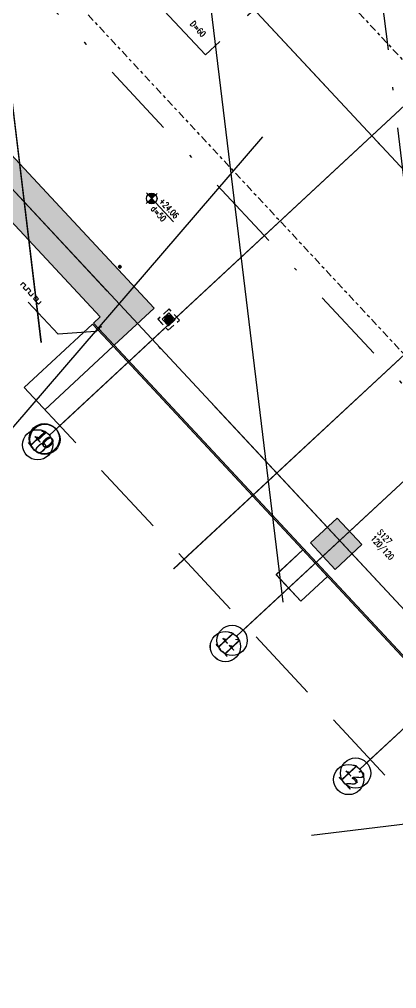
# Model space of a CAD drawing. Header units: inches. Extents: x 400392 to 401495, y 4543971 to 4544133.
# Drawn here: x 400469.48 to 400481.94, y 4543987.08 to 4544019.14 of the extents above; entities that cross this region are included whole.
import ezdxf
from ezdxf.enums import TextEntityAlignment as Align

# ---------------------------------------------------------------- set-up
doc = ezdxf.new("R2010")
doc.units = ezdxf.units.IN
doc.header["$MEASUREMENT"] = 0
for name, pattern in [('AKS', [3, 2.5, -0.25, 0, -0.25]), ('CENTER', [2, 1.25, -0.25, 0.25, -0.25]), ('CIZGI', [0.4, 0.25, -0.15]), ('CONTINU', [0]), ('DASHDOT2', [0.5, 0.25, -0.125, 0, -0.125]), ('HIDDEN', [0.375, 0.25, -0.125]), ('UUC-ST-KAL-I05-101-U-000$0$ACAD_ISO05W100', [33, 24, -3, 0, -3, 0, -3])]:
    doc.linetypes.add(name, pattern=pattern)
doc.layers.add('A-DETL-GENF', color=92, linetype='Continuous', lineweight=9)
for name, color, linetype in [('aks prota', 2, 'AKS'), ('caks prota', 4, 'Continuous'), ('kolon prota', 1, 'Continuous'), ('kolon tarama prota', 252, 'Continuous'), ('lkolon prota', 4, 'Continuous'), ('not çizgisi prota', 4, 'Continuous'), ('perde prota', 1, 'Continuous'), ('PRT-AL-TUNEL_EKSENI', 14, 'DASHDOT2'), ('PRT-MI-a_fit_drainage', 10, 'Continuous'), ('skesit prota', 7, 'Continuous'), ('st-s_level (kot)', 6, 'Continuous'), ('st-s_levelmark (kot işareti)', 4, 'Continuous'), ('st_s_ölçü', 4, 'Continuous'), ('taks prota', 7, 'Continuous'), ('temel prota', 6, 'Continuous'), ('tkolon prota', 6, 'Continuous'), ('UUC-ST-KAL-I05-101-U-000$0$st_s_su tutucu', 2, 'Continuous')]:
    doc.layers.add(name, color=color, linetype=linetype)
doc.styles.add('OLCU', font='romanstw.shx')
doc.styles.add('TAKS', font='Arial Unicode.ttf')
doc.styles.add('tkolon', font='romanstw.shx')
doc.dimstyles.new('1-50', dxfattribs={"dimtxt": 10, "dimasz": 4, "dimexe": 4, "dimexo": 8, "dimgap": 4, "dimtad": 1, "dimdec": 1, "dimrnd": 0.05, "dimzin": 9, "dimdsep": 46, "dimtxsty": 'OLCU', "dimblk1": 'OBLIQUE', "dimblk2": 'OBLIQUE', "dimsah": 1, "dimcen": 2, "dimdle": 4, "dimclrd": 4, "dimclre": 4, "dimclrt": 3, "dimadec": 1, "dimazin": 0, "dimtfac": 1, "dimtdec": 1, "dimtix": 1, "dimtmove": 2, "dimatfit": 3, "dimldrblk": 'OBLIQUE', "dimfxl": 1, "dimtvp": 1, "dimtolj": 1, "dimtzin": 1, "dimarcsym": 0})

# ---------------------------------------------------------------- blocks, each defined once
blk = doc.blocks.new('+24.06 mekanik')
at = {"layer": 'kolon tarama prota', "color": 253}
for p, q in [((90999, 166424), (90757, 166248)), ((90757, 166248), (90999, 166424)), ((91176, 166181), (90999, 166424)), ((90999, 166424), (91176, 166181)), ((90999, 166424), (90999, 166424)), ((90757, 166248), (90933, 166005)), ((90933, 166005), (90757, 166248)), ((90757, 166248), (90757, 166248)), ((90866, 166148), (90850, 166136)), ((90850, 166136), (90866, 166148)), ((90850, 166136), (90850, 166136)), ((90856, 166128), (90872, 166140)), ((90872, 166140), (90856, 166128)), ((90856, 166128), (90856, 166128)), ((90866, 166148), (90866, 166148)), ((90872, 166140), (90872, 166140)), ((90880, 166325), (90892, 166309)), ((90892, 166309), (90880, 166325)), ((90880, 166325), (90880, 166325)), ((90903, 166175), (90887, 166163)), ((90887, 166163), (90903, 166175)), ((90887, 166163), (90887, 166163)), ((90900, 166315), (90888, 166331)), ((90888, 166331), (90900, 166315)), ((90888, 166331), (90888, 166331)), ((90892, 166309), (90892, 166309)), ((90892, 166155), (90909, 166167)), ((90909, 166167), (90892, 166155)), ((90892, 166155), (90892, 166155)), ((90900, 166315), (90900, 166315)), ((90903, 166175), (90903, 166175)), ((90906, 166288), (90918, 166272)), ((90918, 166272), (90906, 166288)), ((90906, 166288), (90906, 166288)), ((90909, 166167), (90909, 166167)), ((90926, 166278), (90915, 166294)), ((90915, 166294), (90926, 166278)), ((90915, 166294), (90915, 166294)), ((90918, 166272), (90918, 166272)), ((90939, 166201), (90923, 166189)), ((90923, 166189), (90939, 166201)), ((90923, 166189), (90923, 166189)), ((90926, 166278), (90926, 166278)), ((90929, 166181), (90945, 166193)), ((90945, 166193), (90929, 166181)), ((90929, 166181), (90929, 166181)), ((90933, 166252), (90945, 166236)), ((90945, 166236), (90933, 166252)), ((90933, 166252), (90933, 166252)), ((90933, 166005), (91176, 166181)), ((91176, 166181), (90933, 166005)), ((90939, 166201), (90939, 166201)), ((90953, 166241), (90941, 166258)), ((90941, 166258), (90953, 166241)), ((90941, 166258), (90941, 166258)), ((90945, 166236), (90945, 166236)), ((90945, 166193), (90945, 166193)), ((90953, 166241), (90953, 166241)), ((90980, 166188), (90991, 166171)), ((90991, 166171), (90980, 166188)), ((90980, 166188), (90980, 166188)), ((91004, 166248), (90987, 166236)), ((90987, 166236), (91004, 166248)), ((90987, 166236), (90987, 166236)), ((91000, 166177), (90988, 166194)), ((90988, 166194), (91000, 166177)), ((90988, 166194), (90988, 166194)), ((90991, 166171), (90991, 166171)), ((90993, 166228), (91009, 166240)), ((91009, 166240), (90993, 166228)), ((90993, 166228), (90993, 166228)), ((91000, 166177), (91000, 166177)), ((91004, 166248), (91004, 166248)), ((91006, 166151), (91018, 166135)), ((91018, 166135), (91006, 166151)), ((91006, 166151), (91006, 166151)), ((91009, 166240), (91009, 166240)), ((91026, 166141), (91014, 166157)), ((91014, 166157), (91026, 166141)), ((91014, 166157), (91014, 166157)), ((91018, 166135), (91018, 166135)), ((91040, 166274), (91024, 166263)), ((91024, 166263), (91040, 166274)), ((91024, 166263), (91024, 166263)), ((91026, 166141), (91026, 166141)), ((91030, 166255), (91046, 166266)), ((91046, 166266), (91030, 166255)), ((91030, 166255), (91030, 166255)), ((91033, 166115), (91044, 166098)), ((91044, 166098), (91033, 166115)), ((91033, 166115), (91033, 166115)), ((91040, 166274), (91040, 166274)), ((91053, 166104), (91041, 166121)), ((91041, 166121), (91053, 166104)), ((91041, 166121), (91041, 166121)), ((91044, 166098), (91044, 166098)), ((91046, 166266), (91046, 166266)), ((91053, 166104), (91053, 166104)), ((91077, 166301), (91060, 166289)), ((91060, 166289), (91077, 166301)), ((91060, 166289), (91060, 166289)), ((91066, 166281), (91082, 166293)), ((91082, 166293), (91066, 166281)), ((91066, 166281), (91066, 166281)), ((91077, 166301), (91077, 166301)), ((91082, 166293), (91082, 166293)), ((91176, 166181), (91176, 166181)), ((90933, 166005), (90933, 166005)), ((89055, 164875), (88990, 164828)), ((88990, 164828), (89055, 164875)), ((88990, 164828), (89037, 164764)), ((89037, 164764), (88990, 164828)), ((88990, 164828), (88990, 164828)), ((89018, 164805), (89013, 164802)), ((89013, 164802), (89018, 164805)), ((89013, 164802), (89013, 164802)), ((89018, 164805), (89018, 164805)), ((89019, 164794), (89024, 164797)), ((89024, 164797), (89019, 164794)), ((89019, 164794), (89019, 164794)), ((89020, 164847), (89024, 164842)), ((89024, 164842), (89020, 164847)), ((89020, 164847), (89020, 164847)), ((89028, 164812), (89023, 164809)), ((89023, 164809), (89028, 164812)), ((89023, 164809), (89023, 164809)), ((89024, 164842), (89024, 164842)), ((89024, 164797), (89024, 164797)), ((89032, 164848), (89028, 164852)), ((89028, 164852), (89032, 164848)), ((89028, 164852), (89028, 164852)), ((89028, 164837), (89031, 164832)), ((89031, 164832), (89028, 164837)), ((89028, 164837), (89028, 164837)), ((89028, 164812), (89028, 164812)), ((89029, 164801), (89033, 164804)), ((89033, 164804), (89029, 164801)), ((89029, 164801), (89029, 164801)), ((89031, 164832), (89031, 164832)), ((89032, 164848), (89032, 164848)), ((89038, 164820), (89033, 164816)), ((89033, 164816), (89038, 164820)), ((89033, 164816), (89033, 164816)), ((89033, 164804), (89033, 164804)), ((89035, 164827), (89038, 164822)), ((89038, 164822), (89035, 164827)), ((89035, 164827), (89035, 164827)), ((89039, 164838), (89036, 164843)), ((89036, 164843), (89039, 164838)), ((89036, 164843), (89036, 164843)), ((89037, 164764), (89102, 164811)), ((89102, 164811), (89037, 164764)), ((89038, 164822), (89038, 164822)), ((89038, 164820), (89038, 164820)), ((89039, 164838), (89039, 164838)), ((89039, 164808), (89044, 164812)), ((89044, 164812), (89039, 164808)), ((89039, 164808), (89039, 164808)), ((89047, 164828), (89043, 164832)), ((89043, 164832), (89047, 164828)), ((89043, 164832), (89043, 164832)), ((89044, 164812), (89044, 164812)), ((89046, 164812), (89049, 164807)), ((89049, 164807), (89046, 164812)), ((89046, 164812), (89046, 164812)), ((89047, 164828), (89047, 164828)), ((89053, 164831), (89048, 164827)), ((89048, 164827), (89053, 164831)), ((89048, 164827), (89048, 164827)), ((89049, 164807), (89049, 164807)), ((89053, 164831), (89053, 164831)), ((89053, 164801), (89057, 164797)), ((89057, 164797), (89053, 164801)), ((89053, 164801), (89053, 164801)), ((89054, 164819), (89059, 164823)), ((89059, 164823), (89054, 164819)), ((89054, 164819), (89054, 164819)), ((89057, 164812), (89054, 164817)), ((89054, 164817), (89057, 164812)), ((89054, 164817), (89054, 164817)), ((89102, 164811), (89055, 164875)), ((89055, 164875), (89102, 164811)), ((89055, 164875), (89055, 164875)), ((89057, 164812), (89057, 164812)), ((89057, 164797), (89057, 164797)), ((89063, 164838), (89059, 164835)), ((89059, 164835), (89063, 164838)), ((89059, 164835), (89059, 164835)), ((89059, 164823), (89059, 164823)), ((89061, 164791), (89064, 164787)), ((89064, 164787), (89061, 164791)), ((89061, 164791), (89061, 164791)), ((89065, 164802), (89062, 164807)), ((89062, 164807), (89065, 164802)), ((89062, 164807), (89062, 164807)), ((89063, 164838), (89063, 164838)), ((89064, 164787), (89064, 164787)), ((89065, 164827), (89069, 164830)), ((89069, 164830), (89065, 164827)), ((89065, 164827), (89065, 164827)), ((89065, 164802), (89065, 164802)), ((89073, 164845), (89069, 164842)), ((89069, 164842), (89073, 164845)), ((89069, 164842), (89069, 164842)), ((89069, 164830), (89069, 164830)), ((89072, 164793), (89069, 164797)), ((89069, 164797), (89072, 164793)), ((89069, 164797), (89069, 164797)), ((89072, 164793), (89072, 164793)), ((89073, 164845), (89073, 164845)), ((89075, 164834), (89079, 164837)), ((89079, 164837), (89075, 164834)), ((89075, 164834), (89075, 164834)), ((89079, 164837), (89079, 164837)), ((89102, 164811), (89102, 164811)), ((89037, 164764), (89037, 164764))]:
    blk.add_line(p, q, dxfattribs=at)
for centre, radius, start, end in [((90966, 166215), 140, 128.0467, 213.9533), ((90966, 166215), 140, 128.0467, 213.9533), ((90966, 166215), 120, 128.388, 213.612), ((90966, 166215), 120, 128.388, 213.612), ((90966, 166215), 140, 218.0467, 303.9533), ((90966, 166215), 140, 218.0467, 303.9533), ((90966, 166215), 100, 126, 306), ((90966, 166215), 100, 126, 306), ((90966, 166215), 95, 129.017, 212.983), ((90966, 166215), 95, 129.017, 212.983), ((90966, 166215), 120, 218.388, 303.612), ((90966, 166215), 120, 218.388, 303.612), ((90966, 166215), 90, 126, 306), ((90966, 166215), 90, 126, 306), ((90966, 166215), 140, 38.0467, 123.9533), ((90966, 166215), 140, 38.0467, 123.9533), ((90966, 166215), 75, 129.8226, 212.1774), ((90966, 166215), 75, 129.8226, 212.1774), ((90966, 166215), 95, 219.017, 302.983), ((90966, 166215), 95, 219.017, 302.983), ((90966, 166215), 120, 38.388, 123.612), ((90966, 166215), 120, 38.388, 123.612), ((90966, 166215), 59, 0, 180), ((90966, 166215), 59, 180, 0), ((90966, 166215), 100, 306, 126), ((90966, 166215), 100, 306, 126), ((90966, 166215), 75, 219.8226, 302.1774), ((90966, 166215), 75, 219.8226, 302.1774), ((90966, 166215), 90, 306, 126), ((90966, 166215), 90, 306, 126), ((90966, 166215), 95, 39.017, 122.983), ((90966, 166215), 95, 39.017, 122.983), ((90966, 166215), 50, 126, 306), ((90966, 166215), 50, 126, 306), ((90966, 166215), 50, 131.7392, 210.2608), ((90966, 166215), 50, 131.7392, 210.2608), ((90966, 166215), 75, 39.8226, 122.1774), ((90966, 166215), 75, 39.8226, 122.1774), ((90966, 166215), 50, 221.7392, 300.2608), ((90966, 166215), 50, 221.7392, 300.2608), ((90966, 166215), 30, 135.5941, 206.4059), ((90966, 166215), 30, 135.5941, 206.4059), ((90966, 166215), 50, 306, 126), ((90966, 166215), 50, 306, 126), ((90966, 166185), 29.5, 90, 270), ((90966, 166215), 50, 41.7392, 120.2608), ((90966, 166215), 50, 41.7392, 120.2608), ((90966, 166215), 30, 225.5941, 296.4059), ((90966, 166215), 30, 225.5941, 296.4059), ((90966, 166215), 30, 45.5941, 116.4059), ((90966, 166215), 30, 45.5941, 116.4059), ((90966, 166244), 29.5, 270, 90), ((90966, 166215), 30, 315.5941, 26.4059), ((90966, 166215), 30, 315.5941, 26.4059), ((90966, 166215), 50, 311.7392, 30.2608), ((90966, 166215), 50, 311.7392, 30.2608), ((90966, 166215), 75, 309.8226, 32.1774), ((90966, 166215), 75, 309.8226, 32.1774), ((90966, 166215), 95, 309.017, 32.983), ((90966, 166215), 95, 309.017, 32.983), ((90966, 166215), 120, 308.388, 33.612), ((90966, 166215), 120, 308.388, 33.612), ((90966, 166215), 140, 308.0467, 33.9533), ((90966, 166215), 140, 308.0467, 33.9533), ((89046, 164820), 40, 126, 306), ((89046, 164820), 40, 126, 306), ((89046, 164820), 37.3, 133.6967, 208.3033), ((89046, 164820), 37.3, 133.6967, 208.3033), ((89046, 164820), 33, 0, 180), ((89046, 164820), 33, 180, 0), ((89046, 164820), 32, 134.9893, 207.0107), ((89046, 164820), 32, 134.9893, 207.0107), ((89046, 164820), 30, 126, 306), ((89046, 164820), 30, 126, 306), ((89046, 164820), 37.3, 223.6967, 298.3033), ((89046, 164820), 37.3, 223.6967, 298.3033), ((89046, 164820), 25, 126, 306), ((89046, 164820), 25, 126, 306), ((89046, 164820), 25.3, 137.3831, 204.6169), ((89046, 164820), 25.3, 137.3831, 204.6169), ((89046, 164820), 40, 306, 126), ((89046, 164820), 40, 306, 126), ((89046, 164820), 32, 224.9893, 297.0107), ((89046, 164820), 32, 224.9893, 297.0107), ((89046, 164820), 20, 140.4775, 201.5225), ((89046, 164820), 20, 140.4775, 201.5225), ((89046, 164820), 37.3, 43.6967, 118.3033), ((89046, 164820), 37.3, 43.6967, 118.3033), ((89046, 164820), 30, 306, 126), ((89046, 164820), 30, 306, 126), ((89046, 164820), 25.3, 227.3831, 294.6169), ((89046, 164820), 25.3, 227.3831, 294.6169), ((89046, 164803), 16.5, 90, 270), ((89046, 164820), 25, 306, 126), ((89046, 164820), 25, 306, 126), ((89046, 164820), 32, 44.9893, 117.0107), ((89046, 164820), 32, 44.9893, 117.0107), ((89046, 164820), 13.3, 148.0243, 193.9757), ((89046, 164820), 13.3, 148.0243, 193.9757), ((89046, 164820), 20, 230.4775, 291.5225), ((89046, 164820), 20, 230.4775, 291.5225), ((89046, 164820), 25.3, 47.3831, 114.6169), ((89046, 164820), 25.3, 47.3831, 114.6169), ((89046, 164820), 8, 164.6822, 177.3178), ((89046, 164820), 8, 164.6822, 177.3178), ((89046, 164820), 20, 50.4775, 111.5225), ((89046, 164820), 20, 50.4775, 111.5225), ((89046, 164820), 13.3, 238.0243, 283.9757), ((89046, 164820), 13.3, 238.0243, 283.9757), ((89046, 164820), 13.3, 58.0243, 103.9757), ((89046, 164820), 13.3, 58.0243, 103.9757), ((89046, 164820), 8, 254.6822, 267.3178), ((89046, 164820), 8, 254.6822, 267.3178), ((89046, 164836), 16.5, 270, 90), ((89046, 164820), 8, 74.6822, 87.3178), ((89046, 164820), 8, 74.6822, 87.3178), ((89046, 164820), 8, 344.6822, 357.3178), ((89046, 164820), 8, 344.6822, 357.3178), ((89046, 164820), 13.3, 328.0243, 13.9757), ((89046, 164820), 13.3, 328.0243, 13.9757), ((89046, 164820), 20, 320.4775, 21.5225), ((89046, 164820), 20, 320.4775, 21.5225), ((89046, 164820), 25.3, 317.3831, 24.6169), ((89046, 164820), 25.3, 317.3831, 24.6169), ((89046, 164820), 32, 314.9893, 27.0107), ((89046, 164820), 32, 314.9893, 27.0107), ((89046, 164820), 37.3, 313.6967, 28.3033), ((89046, 164820), 37.3, 313.6967, 28.3033)]:
    blk.add_arc(centre, radius, start, end, dxfattribs=at)
blk = doc.blocks.new('_Oblique')
at = {"layer": 'st_s_ölçü', "lineweight": -2}
blk.add_line((-0.5, -0.5), (0.5, 0.5), dxfattribs=at)
blk = doc.blocks.new('YER SUZGECI_20x20')
at = {"color": 2}
blk.add_lwpolyline([(-20, 0), (0, 0), (0, 20), (-20, 20)], close=True, dxfattribs=at)
for points in [[(0, 20), (-20, 0)], [(-20, 20), (0, 0)]]:
    blk.add_lwpolyline(points, dxfattribs=at)
blk.add_circle((-10, 10), 7, dxfattribs=at)
blk = doc.blocks.new('PLAN_KOT')
at = {"layer": 'st-s_levelmark (kot işareti)'}
h = blk.add_hatch(color=256, dxfattribs=at)
h.paths.add_polyline_path([(0, 17.5, 0.414214), (-17.5, 0), (0, 0)])
h.paths.add_polyline_path([(17.5, 0), (0, 0), (0, -17.5, 0.414214)])
for p, q in [((105, 0), (-25, 0)), ((0, 25), (0, -25))]:
    blk.add_line(p, q, dxfattribs=at)
blk.add_circle((0, 0), 17.5, dxfattribs=at)
at = {"layer": 'st-s_level (kot)', "color": 6, "style": 'OLCU', "width": 0.8}
for tag, p in [('KOT', (22.7, 9.8)), ('DÖŞEME_KALINLIĞI', (22.7, -27.6))]:
    blk.add_attdef(tag, p, '', height=20, dxfattribs=at)
blk = doc.blocks.new('A$C1a5ef8c2')
at = {"layer": 'kolon tarama prota'}
h = blk.add_hatch(color=256, dxfattribs=at)
h.dxf.hatch_style = 1
h.paths.add_polyline_path([(82.338, 34.969), (49.159, 70.643), (49.467, 68.11), (80.559, 34.679), (80.339, 34.475), (81.02, 33.743)])
h = blk.add_hatch(color=256, dxfattribs=at)
h.dxf.hatch_style = 1
h.paths.add_polyline_path([(89.202, 27.148), (88.385, 28.026), (87.506, 27.209), (88.324, 26.33)])
at = {"layer": 'aks prota', "ltscale": 10}
for p, q in [((121.085, 6.742), (8.09, 128.238)), ((121.085, 6.742), (8.09, 128.238)), ((121.085, 6.742), (8.09, 128.238)), ((119.229, 8.739), (8.09, 128.238)), ((121.085, 6.742), (8.09, 128.238)), ((86.606, 25.241), (74.21, 127.316)), ((86.606, 25.241), (74.21, 127.316)), ((86.606, 25.241), (74.21, 127.316)), ((86.606, 25.241), (74.21, 127.316)), ((86.606, 25.241), (74.21, 127.316)), ((86.606, 25.241), (74.21, 127.316)), ((86.606, 25.241), (74.21, 127.316)), ((78.611, 33.837), (67.36, 126.484)), ((78.611, 33.837), (67.36, 126.484)), ((78.611, 33.837), (67.36, 126.484)), ((78.611, 33.837), (67.36, 126.484)), ((78.611, 33.837), (67.36, 126.484)), ((78.611, 33.837), (67.36, 126.484)), ((113.836, 0), (0.841, 121.496)), ((113.836, 0), (0.841, 121.496)), ((113.836, 0), (0.841, 121.496)), ((111.979, 1.996), (0.841, 121.496)), ((113.836, 0), (0.841, 121.496)), ((108.54, 20.232), (24.492, 110.602)), ((101.29, 13.49), (17.243, 103.86)), ((101.29, 13.49), (17.243, 103.86)), ((78.878, 30.765), (104.41, 54.511)), ((78.878, 30.765), (104.41, 54.511)), ((78.878, 30.765), (104.41, 54.511)), ((79.097, 30.968), (104.41, 54.511)), ((79.097, 30.968), (104.41, 54.511)), ((82.984, 26.349), (108.517, 50.095)), ((85.061, 24.116), (110.594, 47.862)), ((85.061, 24.116), (110.594, 47.862)), ((85.061, 24.116), (110.594, 47.862)), ((85.28, 24.319), (110.594, 47.862)), ((85.28, 24.319), (110.594, 47.862)), ((89.131, 19.72), (114.673, 43.476)), ((89.131, 19.72), (114.673, 43.476)), ((89.131, 19.72), (114.673, 43.476)), ((89.36, 19.933), (114.673, 43.476)), ((89.36, 19.933), (114.673, 43.476)), ((87.542, 17.536), (100.447, 19.103)), ((87.542, 17.536), (100.447, 19.103)), ((87.542, 17.536), (100.447, 19.103))]:
    blk.add_line(p, q, dxfattribs=at)
at = {"layer": 'caks prota', "ltscale": 0.05}
for centre in [(78.708, 30.654), (78.731, 30.628), (78.489, 30.45), (78.489, 30.45), (78.489, 30.45), (84.914, 23.979), (84.914, 23.979), (84.695, 23.775), (84.695, 23.775), (84.695, 23.775), (88.766, 19.378), (88.766, 19.378), (88.766, 19.378), (88.995, 19.591), (88.995, 19.591)]:
    blk.add_circle(centre, 0.5, dxfattribs=at)
at = {"layer": 'kolon prota', "color": 1}
blk.add_lwpolyline([(88.385, 28.026), (89.202, 27.148), (88.324, 26.33), (87.506, 27.209)], close=True, dxfattribs=at)
at = {"layer": 'kolon tarama prota'}
for points in [[(78.726, 31.609), (80.983, 33.709), (80.302, 34.441), (78.045, 32.341)], [(80.983, 33.709), (97.491, 15.96)]]:
    blk.add_lwpolyline(points, dxfattribs=at)
at = {"layer": 'kolon tarama prota', "linetype": 'HIDDEN', "ltscale": 10}
blk.add_lwpolyline([(78.045, 32.341), (95.914, 13.128)], dxfattribs=at)
at = {"layer": 'kolon tarama prota'}
blk.add_lwpolyline([(87.25, 26.971), (88.067, 26.092), (87.189, 25.275), (86.371, 26.153)], close=True, dxfattribs=at)
at = {"layer": 'perde prota'}
for points in [[(82.338, 34.969), (81.02, 33.743), (80.339, 34.475), (80.559, 34.679), (49.467, 68.11), (49.159, 70.643), (82.338, 34.969)], [(81.02, 33.743), (97.527, 15.994)]]:
    blk.add_lwpolyline(points, dxfattribs=at)
at = {"layer": 'PRT-AL-TUNEL_EKSENI', "ltscale": 10}
for p, q in [((93.152, 18.202), (79.819, 127.997)), ((4.538, 124.935), (117.534, 3.439))]:
    blk.add_line(p, q, dxfattribs=at)
at = {"layer": 'PRT-MI-a_fit_drainage', "color": 2, "linetype": 'CIZGI'}
blk.add_lwpolyline([(82.833, 34.943), (82.466, 34.602), (82.807, 34.236), (83.173, 34.577)], close=True, dxfattribs=at)
at = {"layer": 'skesit prota', "linetype": 'CENTER', "ltscale": 0.2}
for points in [[(6.701, 133.338), (120.284, 11.212)], [(46.818, 80.516), (100.596, 22.693)]]:
    blk.add_lwpolyline(points, dxfattribs=at)
at = {"layer": 'st_s_ölçü', "color": 6, "lineweight": 0}
for points in [[(78.016, 35.818), (77.925, 35.734)], [(78.016, 35.818), (77.925, 35.734)], [(78.1, 35.727), (78.009, 35.643), (78.094, 35.552), (78.184, 35.637)], [(78.1, 35.727), (78.009, 35.643), (78.094, 35.552), (78.184, 35.637)], [(78.016, 35.818), (78.1, 35.727)], [(78.016, 35.818), (78.1, 35.727)], [(78.184, 35.637), (78.269, 35.546)], [(78.184, 35.637), (78.269, 35.546)], [(78.269, 35.546), (78.178, 35.462)], [(78.269, 35.546), (78.178, 35.462), (78.262, 35.371), (78.353, 35.455)], [(78.269, 35.546), (78.178, 35.462)], [(78.269, 35.546), (78.178, 35.462), (78.262, 35.371), (78.353, 35.455)], [(78.521, 35.274), (78.437, 35.365), (78.347, 35.281), (78.431, 35.19)], [(78.521, 35.274), (78.437, 35.365), (78.347, 35.281), (78.431, 35.19)], [(78.521, 35.274), (78.431, 35.19), (78.515, 35.099), (78.606, 35.184)], [(78.521, 35.274), (78.431, 35.19), (78.515, 35.099), (78.606, 35.184)]]:
    blk.add_lwpolyline(points, dxfattribs=at)
at = {"layer": 'temel prota', "linetype": 'HIDDEN', "ltscale": 10}
blk.add_lwpolyline([(83.988, 49.861), (87.257, 46.346), (84.035, 43.349), (80.766, 46.864)], close=True, dxfattribs=at)
at = {"layer": 'UUC-ST-KAL-I05-101-U-000$0$st_s_su tutucu', "linetype": 'UUC-ST-KAL-I05-101-U-000$0$ACAD_ISO05W100', "ltscale": 0.05}
blk.add_lwpolyline([(80.463, 34.277, -0.57735), (80.463, 34.28), (80.488, 34.304, -0.57735), (80.491, 34.303), (80.496, 34.28, 0.57735), (80.499, 34.279), (80.533, 34.31), (80.537, 34.306), (80.54, 34.309), (80.536, 34.313), (80.56, 34.335), (80.564, 34.331), (80.567, 34.334), (80.563, 34.338), (80.578, 34.352), (80.593, 34.349), (80.597, 34.352), (80.576, 34.375), (80.572, 34.371), (80.574, 34.356), (80.559, 34.342), (80.555, 34.346), (80.552, 34.343), (80.556, 34.339), (80.532, 34.317), (80.528, 34.321), (80.525, 34.318), (80.529, 34.314), (80.502, 34.288, -0.57735), (80.499, 34.289), (80.494, 34.311, 0.57735), (80.491, 34.312), (80.454, 34.278, 0.57735), (80.455, 34.275), (80.476, 34.268, -0.57735), (80.477, 34.266), (80.449, 34.24), (80.445, 34.244), (80.442, 34.241), (80.446, 34.237), (80.422, 34.215), (80.418, 34.219), (80.415, 34.216), (80.419, 34.212), (80.404, 34.198), (80.389, 34.201), (80.385, 34.198), (80.407, 34.175), (80.41, 34.179), (80.408, 34.194), (80.423, 34.208), (80.427, 34.204), (80.43, 34.207), (80.426, 34.211), (80.45, 34.233), (80.454, 34.229), (80.457, 34.232), (80.453, 34.236), (80.487, 34.267, 0.57735), (80.486, 34.27)], format="xyb", close=True, dxfattribs=at)
blk.add_lwpolyline([(80.463, 34.277, -0.57735), (80.463, 34.28), (80.488, 34.304, -0.57735), (80.491, 34.303), (80.496, 34.28, 0.57735), (80.499, 34.279), (80.533, 34.31), (80.537, 34.306), (80.54, 34.309), (80.536, 34.313), (80.56, 34.335), (80.564, 34.331), (80.567, 34.334), (80.563, 34.338), (80.578, 34.352), (80.593, 34.349), (80.597, 34.352), (80.576, 34.375), (80.572, 34.371), (80.574, 34.356), (80.559, 34.342), (80.555, 34.346), (80.552, 34.343), (80.556, 34.339), (80.532, 34.317), (80.528, 34.321), (80.525, 34.318), (80.529, 34.314), (80.502, 34.288, -0.57735), (80.499, 34.289), (80.494, 34.311, 0.57735), (80.491, 34.312), (80.454, 34.278, 0.57735), (80.455, 34.275), (80.476, 34.268, -0.57735), (80.477, 34.266), (80.449, 34.24), (80.445, 34.244), (80.442, 34.241), (80.446, 34.237), (80.422, 34.215), (80.418, 34.219), (80.415, 34.216), (80.419, 34.212), (80.404, 34.198), (80.389, 34.201), (80.385, 34.198), (80.407, 34.175), (80.41, 34.179), (80.408, 34.194), (80.423, 34.208), (80.427, 34.204), (80.43, 34.207), (80.426, 34.211), (80.45, 34.233), (80.454, 34.229), (80.457, 34.232), (80.453, 34.236), (80.487, 34.267, 0.57735), (80.486, 34.27)], format="xyb", close=True, dxfattribs=at)
at = {"layer": 'A-DETL-GENF', "xscale": 0.001000000000024428, "yscale": 0.001000000000024428, "zscale": 0.001000000000024428, "rotation": 276.923993958082}
blk.add_blockref('+24.06 mekanik', (-93.149, 104.863), dxfattribs=at)
at = {"layer": 'PRT-MI-a_fit_drainage', "color": 2, "xscale": 0.01000000000024428, "yscale": 0.01000000000024428, "zscale": 0.01000000000024428, "rotation": 222.9239939580541}
blk.add_blockref('YER SUZGECI_20x20', (82.678, 34.595), dxfattribs=at)
at = {"layer": 'st-s_level (kot)', "linetype": 'CONTINU', "ltscale": 0.1, "xscale": 0.01000000000024428, "yscale": 0.01000000000024428, "zscale": 0.01000000000024428, "rotation": 312.9239939580838}
blk.add_blockref('PLAN_KOT', (82.258, 38.596), dxfattribs=at).add_auto_attribs({'KOT': '+24.06', 'DÖŞEME_KALINLIĞI': 'd=50'})
at = {"layer": 'lkolon prota', "style": 'tkolon', "width": 0.8}
blk.add_text('120/120', height=0.2, rotation=312.924, dxfattribs=at).set_placement((89.478, 27.335))
at = {"layer": 'st-s_level (kot)', "color": 6, "style": 'OLCU', "width": 0.8}
for tag, p, rotation in [('D=60', (41.417, 99.58), 312.924), ('D=60', (34.914, 96.881), 312.924), ('D=60', (41.724, 89.558), 312.924), ('D=60', (74.072, 82.365), 276.924), ('D=90', (58.452, 80.894), 312.924), ('D=60', (82.07, 73.768), 276.924), ('D=60', (66.17, 72.697), 312.924), ('D=60', (59.529, 70.146), 312.924), ('D=60', (74.283, 63.914), 312.924), ('D=60', (67.523, 61.55), 312.924), ('D=60', (81.905, 55.778), 312.924), ('D=60', (75.518, 52.954), 312.924), ('D=60', (83.512, 44.358), 312.924), ('D=60', (93.868, 42.953), 312.924), ('D=60', (102.234, 34.187), 312.924), ('D=60', (95.218, 31.81), 312.924), ('D=60', (99.288, 27.664), 312.924), ('+22.51', (112.229, 23.935), 312.924), ('+20.81', (108.552, 21.5), 312.924), ('D=80', (97.117, 17.526), 312.924)]:
    blk.add_attdef(tag, p, '', height=0.2, rotation=rotation, dxfattribs=at)
at = {"layer": 'taks prota', "style": 'TAKS'}
for s, p in [('10', (78.708, 30.654)), ('10', (78.731, 30.628)), ('10', (78.489, 30.45)), ('10', (78.489, 30.45)), ('10', (78.489, 30.45)), ('11', (84.695, 23.775)), ('11', (84.695, 23.775)), ('11', (84.695, 23.775)), ('11', (84.914, 23.979)), ('11', (84.914, 23.979)), ('12', (88.764, 19.38)), ('12', (88.764, 19.38)), ('12', (88.764, 19.38)), ('12', (88.993, 19.593)), ('12', (88.993, 19.593))]:
    blk.add_text(s, height=0.4, rotation=312.924, dxfattribs=at).set_placement(p, align=Align.MIDDLE_CENTER)
at = {"layer": 'tkolon prota', "style": 'tkolon', "width": 0.8}
blk.add_text('S127', height=0.2, rotation=312.924, dxfattribs=at).set_placement((89.697, 27.539))
at = {"layer": 'not çizgisi prota'}
blk.add_leader([(80.397, 34.199), (79.162, 34.106), (78.171, 35.172)], dimstyle='1-50', override={"dimasz": 12, "dimgap": 4, "dimtad": 0}, dxfattribs=at)
blk.add_leader([(80.397, 34.199), (79.162, 34.106), (78.171, 35.172)], dimstyle='1-50', override={"dimasz": 12, "dimgap": 4, "dimtad": 0}, dxfattribs=at)

msp = doc.modelspace()

# ---------------------------------------------------------------- hatches: boundary and pattern name
at = {"layer": 'kolon tarama prota'}
h = msp.add_hatch(color=256, dxfattribs=at)
h.dxf.hatch_style = 1
h.paths.add_polyline_path([(400473.93, 4544009.589), (400440.752, 4544045.263), (400441.059, 4544042.73), (400472.151, 4544009.299), (400471.931, 4544009.095), (400472.612, 4544008.363)])
h = msp.add_hatch(color=256, dxfattribs=at)
h.dxf.hatch_style = 1
h.paths.add_polyline_path([(400480.795, 4544001.768), (400479.977, 4544002.646), (400479.099, 4544001.829), (400479.916, 4544000.95)])

# ---------------------------------------------------------------- linework, layer by layer
at = {"layer": 'aks prota', "ltscale": 10}
for p, q in [((400512.678, 4543981.362), (400399.682, 4544102.858)), ((400512.678, 4543981.362), (400399.682, 4544102.858)), ((400512.678, 4543981.362), (400399.682, 4544102.858)), ((400510.821, 4543983.359), (400399.682, 4544102.858)), ((400512.678, 4543981.362), (400399.682, 4544102.858)), ((400478.198, 4543999.861), (400465.802, 4544101.936)), ((400478.198, 4543999.861), (400465.802, 4544101.936)), ((400478.198, 4543999.861), (400465.802, 4544101.936)), ((400478.198, 4543999.861), (400465.802, 4544101.936)), ((400478.198, 4543999.861), (400465.802, 4544101.936)), ((400478.198, 4543999.861), (400465.802, 4544101.936)), ((400478.198, 4543999.861), (400465.802, 4544101.936)), ((400470.204, 4544008.457), (400458.953, 4544101.104)), ((400470.204, 4544008.457), (400458.953, 4544101.104)), ((400470.204, 4544008.457), (400458.953, 4544101.104)), ((400470.204, 4544008.457), (400458.953, 4544101.104)), ((400470.204, 4544008.457), (400458.953, 4544101.104)), ((400470.204, 4544008.457), (400458.953, 4544101.104)), ((400505.428, 4543974.62), (400392.433, 4544096.116)), ((400505.428, 4543974.62), (400392.433, 4544096.116)), ((400505.428, 4543974.62), (400392.433, 4544096.116)), ((400503.572, 4543976.617), (400392.433, 4544096.116)), ((400505.428, 4543974.62), (400392.433, 4544096.116)), ((400500.132, 4543994.852), (400416.084, 4544085.222)), ((400492.882, 4543988.11), (400408.835, 4544078.48)), ((400492.882, 4543988.11), (400408.835, 4544078.48)), ((400470.47, 4544005.385), (400496.003, 4544029.131)), ((400470.47, 4544005.385), (400496.003, 4544029.131)), ((400470.47, 4544005.385), (400496.003, 4544029.131)), ((400470.689, 4544005.588), (400496.003, 4544029.131)), ((400470.689, 4544005.588), (400496.003, 4544029.131)), ((400474.577, 4544000.969), (400500.109, 4544024.715)), ((400476.654, 4543998.736), (400502.186, 4544022.482)), ((400476.654, 4543998.736), (400502.186, 4544022.482)), ((400476.654, 4543998.736), (400502.186, 4544022.482)), ((400476.873, 4543998.939), (400502.186, 4544022.482)), ((400476.873, 4543998.939), (400502.186, 4544022.482)), ((400480.723, 4543994.34), (400506.266, 4544018.096)), ((400480.723, 4543994.34), (400506.266, 4544018.096)), ((400480.723, 4543994.34), (400506.266, 4544018.096)), ((400480.952, 4543994.553), (400506.266, 4544018.096)), ((400480.952, 4543994.553), (400506.266, 4544018.096)), ((400479.134, 4543992.156), (400492.039, 4543993.723)), ((400479.134, 4543992.156), (400492.039, 4543993.723)), ((400479.134, 4543992.156), (400492.039, 4543993.723))]:
    msp.add_line(p, q, dxfattribs=at)
at = {"layer": 'caks prota', "ltscale": 0.05}
for centre in [(400470.3, 4544005.274), (400470.323, 4544005.248), (400470.081, 4544005.07), (400470.081, 4544005.07), (400470.081, 4544005.07), (400476.288, 4543998.395), (400476.288, 4543998.395), (400476.288, 4543998.395), (400476.507, 4543998.599), (400476.507, 4543998.599), (400480.587, 4543994.211), (400480.587, 4543994.211), (400480.358, 4543993.998), (400480.358, 4543993.998), (400480.358, 4543993.998)]:
    msp.add_circle(centre, 0.5, dxfattribs=at)
at = {"layer": 'kolon prota', "color": 1}
msp.add_lwpolyline([(400479.977, 4544002.646), (400480.795, 4544001.768), (400479.916, 4544000.95), (400479.099, 4544001.829)], close=True, dxfattribs=at)
at = {"layer": 'kolon tarama prota'}
for points in [[(400470.318, 4544006.229), (400472.576, 4544008.329), (400471.895, 4544009.061), (400469.637, 4544006.961)], [(400472.576, 4544008.329), (400489.083, 4543990.58)]]:
    msp.add_lwpolyline(points, dxfattribs=at)
at = {"layer": 'kolon tarama prota', "linetype": 'HIDDEN', "ltscale": 10}
msp.add_lwpolyline([(400469.637, 4544006.961), (400487.506, 4543987.748)], dxfattribs=at)
at = {"layer": 'kolon tarama prota'}
msp.add_lwpolyline([(400478.842, 4544001.591), (400479.66, 4544000.712), (400478.781, 4543999.895), (400477.964, 4544000.774)], close=True, dxfattribs=at)
at = {"layer": 'perde prota'}
for points in [[(400473.93, 4544009.589), (400472.612, 4544008.363), (400471.931, 4544009.095), (400472.151, 4544009.299), (400441.059, 4544042.73), (400440.752, 4544045.263), (400473.93, 4544009.589)], [(400472.612, 4544008.363), (400489.119, 4543990.614)]]:
    msp.add_lwpolyline(points, dxfattribs=at)
at = {"layer": 'PRT-AL-TUNEL_EKSENI', "ltscale": 10}
for p, q in [((400484.744, 4543992.822), (400471.411, 4544102.617)), ((400396.131, 4544099.555), (400509.126, 4543978.059))]:
    msp.add_line(p, q, dxfattribs=at)
at = {"layer": 'PRT-MI-a_fit_drainage', "color": 2, "linetype": 'CIZGI'}
msp.add_lwpolyline([(400474.425, 4544009.563), (400474.059, 4544009.222), (400474.399, 4544008.856), (400474.765, 4544009.197)], close=True, dxfattribs=at)
at = {"layer": 'skesit prota', "linetype": 'CENTER', "ltscale": 0.2}
for points in [[(400398.294, 4544107.959), (400511.876, 4543985.832)], [(400438.41, 4544055.136), (400492.188, 4543997.313)]]:
    msp.add_lwpolyline(points, dxfattribs=at)
at = {"layer": 'st_s_ölçü', "color": 6, "lineweight": 0}
for points in [[(400469.608, 4544010.438), (400469.517, 4544010.354)], [(400469.608, 4544010.438), (400469.517, 4544010.354)], [(400469.608, 4544010.438), (400469.692, 4544010.347)], [(400469.608, 4544010.438), (400469.692, 4544010.347)], [(400469.692, 4544010.347), (400469.602, 4544010.263), (400469.686, 4544010.173), (400469.777, 4544010.257)], [(400469.692, 4544010.347), (400469.602, 4544010.263), (400469.686, 4544010.173), (400469.777, 4544010.257)], [(400469.861, 4544010.166), (400469.77, 4544010.082)], [(400469.861, 4544010.166), (400469.77, 4544010.082), (400469.855, 4544009.991), (400469.945, 4544010.076)], [(400469.861, 4544010.166), (400469.77, 4544010.082)], [(400469.861, 4544010.166), (400469.77, 4544010.082), (400469.855, 4544009.991), (400469.945, 4544010.076)], [(400469.777, 4544010.257), (400469.861, 4544010.166)], [(400469.777, 4544010.257), (400469.861, 4544010.166)], [(400470.114, 4544009.894), (400470.03, 4544009.985), (400469.939, 4544009.901), (400470.023, 4544009.81)], [(400470.114, 4544009.894), (400470.03, 4544009.985), (400469.939, 4544009.901), (400470.023, 4544009.81)], [(400470.114, 4544009.894), (400470.023, 4544009.81), (400470.107, 4544009.719), (400470.198, 4544009.804)], [(400470.114, 4544009.894), (400470.023, 4544009.81), (400470.107, 4544009.719), (400470.198, 4544009.804)]]:
    msp.add_lwpolyline(points, dxfattribs=at)
at = {"layer": 'temel prota', "linetype": 'HIDDEN', "ltscale": 10}
msp.add_lwpolyline([(400475.58, 4544024.481), (400478.849, 4544020.966), (400475.627, 4544017.97), (400472.358, 4544021.484)], close=True, dxfattribs=at)
at = {"layer": 'UUC-ST-KAL-I05-101-U-000$0$st_s_su tutucu', "linetype": 'UUC-ST-KAL-I05-101-U-000$0$ACAD_ISO05W100', "ltscale": 0.05}
msp.add_lwpolyline([(400472.056, 4544008.897, -0.57735), (400472.055, 4544008.9), (400472.08, 4544008.924, -0.57735), (400472.083, 4544008.923), (400472.089, 4544008.9, 0.57735), (400472.092, 4544008.899), (400472.125, 4544008.93), (400472.129, 4544008.926), (400472.132, 4544008.929), (400472.128, 4544008.933), (400472.152, 4544008.955), (400472.156, 4544008.951), (400472.159, 4544008.954), (400472.155, 4544008.958), (400472.17, 4544008.972), (400472.185, 4544008.969), (400472.189, 4544008.972), (400472.168, 4544008.995), (400472.164, 4544008.992), (400472.167, 4544008.976), (400472.152, 4544008.962), (400472.148, 4544008.966), (400472.145, 4544008.964), (400472.149, 4544008.959), (400472.125, 4544008.937), (400472.121, 4544008.941), (400472.118, 4544008.938), (400472.122, 4544008.934), (400472.094, 4544008.908, -0.57735), (400472.091, 4544008.909), (400472.086, 4544008.931, 0.57735), (400472.083, 4544008.932), (400472.046, 4544008.898, 0.57735), (400472.047, 4544008.895), (400472.069, 4544008.889, -0.57735), (400472.069, 4544008.886), (400472.042, 4544008.86), (400472.038, 4544008.864), (400472.035, 4544008.861), (400472.039, 4544008.857), (400472.015, 4544008.835), (400472.011, 4544008.839), (400472.008, 4544008.836), (400472.012, 4544008.832), (400471.997, 4544008.818), (400471.981, 4544008.822), (400471.978, 4544008.818), (400471.999, 4544008.795), (400472.003, 4544008.799), (400472, 4544008.814), (400472.015, 4544008.828), (400472.019, 4544008.824), (400472.022, 4544008.827), (400472.018, 4544008.831), (400472.042, 4544008.853), (400472.046, 4544008.849), (400472.049, 4544008.852), (400472.045, 4544008.856), (400472.079, 4544008.887, 0.57735), (400472.078, 4544008.89)], format="xyb", close=True, dxfattribs=at)
msp.add_lwpolyline([(400472.056, 4544008.897, -0.57735), (400472.055, 4544008.9), (400472.08, 4544008.924, -0.57735), (400472.083, 4544008.923), (400472.089, 4544008.9, 0.57735), (400472.092, 4544008.899), (400472.125, 4544008.93), (400472.129, 4544008.926), (400472.132, 4544008.929), (400472.128, 4544008.933), (400472.152, 4544008.955), (400472.156, 4544008.951), (400472.159, 4544008.954), (400472.155, 4544008.958), (400472.17, 4544008.972), (400472.185, 4544008.969), (400472.189, 4544008.972), (400472.168, 4544008.995), (400472.164, 4544008.992), (400472.167, 4544008.976), (400472.152, 4544008.962), (400472.148, 4544008.966), (400472.145, 4544008.964), (400472.149, 4544008.959), (400472.125, 4544008.937), (400472.121, 4544008.941), (400472.118, 4544008.938), (400472.122, 4544008.934), (400472.094, 4544008.908, -0.57735), (400472.091, 4544008.909), (400472.086, 4544008.931, 0.57735), (400472.083, 4544008.932), (400472.046, 4544008.898, 0.57735), (400472.047, 4544008.895), (400472.069, 4544008.889, -0.57735), (400472.069, 4544008.886), (400472.042, 4544008.86), (400472.038, 4544008.864), (400472.035, 4544008.861), (400472.039, 4544008.857), (400472.015, 4544008.835), (400472.011, 4544008.839), (400472.008, 4544008.836), (400472.012, 4544008.832), (400471.997, 4544008.818), (400471.981, 4544008.822), (400471.978, 4544008.818), (400471.999, 4544008.795), (400472.003, 4544008.799), (400472, 4544008.814), (400472.015, 4544008.828), (400472.019, 4544008.824), (400472.022, 4544008.827), (400472.018, 4544008.831), (400472.042, 4544008.853), (400472.046, 4544008.849), (400472.049, 4544008.852), (400472.045, 4544008.856), (400472.079, 4544008.887, 0.57735), (400472.078, 4544008.89)], format="xyb", close=True, dxfattribs=at)

# ---------------------------------------------------------------- block references
msp.add_blockref('A$C1a5ef8c2', (400391.592, 4543974.62))
at = {"layer": 'A-DETL-GENF', "xscale": 0.001000000000024428, "yscale": 0.001000000000024428, "zscale": 0.001000000000024428, "rotation": 276.923993958082}
msp.add_blockref('+24.06 mekanik', (400298.444, 4544079.483), dxfattribs=at)
at = {"layer": 'PRT-MI-a_fit_drainage', "color": 2, "xscale": 0.01000000000024428, "yscale": 0.01000000000024428, "zscale": 0.01000000000024428, "rotation": 222.9239939580541}
msp.add_blockref('YER SUZGECI_20x20', (400474.271, 4544009.215), dxfattribs=at)
at = {"layer": 'st-s_level (kot)', "linetype": 'CONTINU', "ltscale": 0.1, "xscale": 0.01000000000024428, "yscale": 0.01000000000024428, "zscale": 0.01000000000024428, "rotation": 312.9239939580838}
msp.add_blockref('PLAN_KOT', (400473.851, 4544013.216), dxfattribs=at).add_auto_attribs({'KOT': '+24.06', 'DÖŞEME_KALINLIĞI': 'd=50'})

# ---------------------------------------------------------------- texts
at = {"layer": 'lkolon prota', "style": 'tkolon', "width": 0.8}
msp.add_text('120/120', height=0.2, rotation=312.924, dxfattribs=at).set_placement((400481.07, 4544001.955))
at = {"layer": 'st-s_level (kot)', "color": 6, "style": 'OLCU', "width": 0.8}
msp.add_attdef('D=60', (400475.105, 4544018.979), '', height=0.2, rotation=312.924, dxfattribs=at)
at = {"layer": 'taks prota', "style": 'TAKS'}
for s, p in [('10', (400470.081, 4544005.07)), ('10', (400470.081, 4544005.07)), ('10', (400470.081, 4544005.07)), ('10', (400470.3, 4544005.274)), ('10', (400470.323, 4544005.248)), ('11', (400476.507, 4543998.599)), ('11', (400476.507, 4543998.599)), ('11', (400476.288, 4543998.395)), ('11', (400476.288, 4543998.395)), ('11', (400476.288, 4543998.395)), ('12', (400480.585, 4543994.213)), ('12', (400480.585, 4543994.213)), ('12', (400480.356, 4543994)), ('12', (400480.356, 4543994)), ('12', (400480.356, 4543994))]:
    msp.add_text(s, height=0.4, rotation=312.924, dxfattribs=at).set_placement(p, align=Align.MIDDLE_CENTER)
at = {"layer": 'tkolon prota', "style": 'tkolon', "width": 0.8}
msp.add_text('S127', height=0.2, rotation=312.924, dxfattribs=at).set_placement((400481.289, 4544002.159))

# ---------------------------------------------------------------- leaders
at = {"layer": 'not çizgisi prota'}
msp.add_leader([(400471.99, 4544008.819), (400470.755, 4544008.726), (400469.763, 4544009.792)], dimstyle='1-50', override={"dimasz": 12, "dimgap": 4, "dimtad": 0}, dxfattribs=at)
msp.add_leader([(400471.99, 4544008.819), (400470.755, 4544008.726), (400469.763, 4544009.792)], dimstyle='1-50', override={"dimasz": 12, "dimgap": 4, "dimtad": 0}, dxfattribs=at)

doc.saveas('drawing.dxf')
